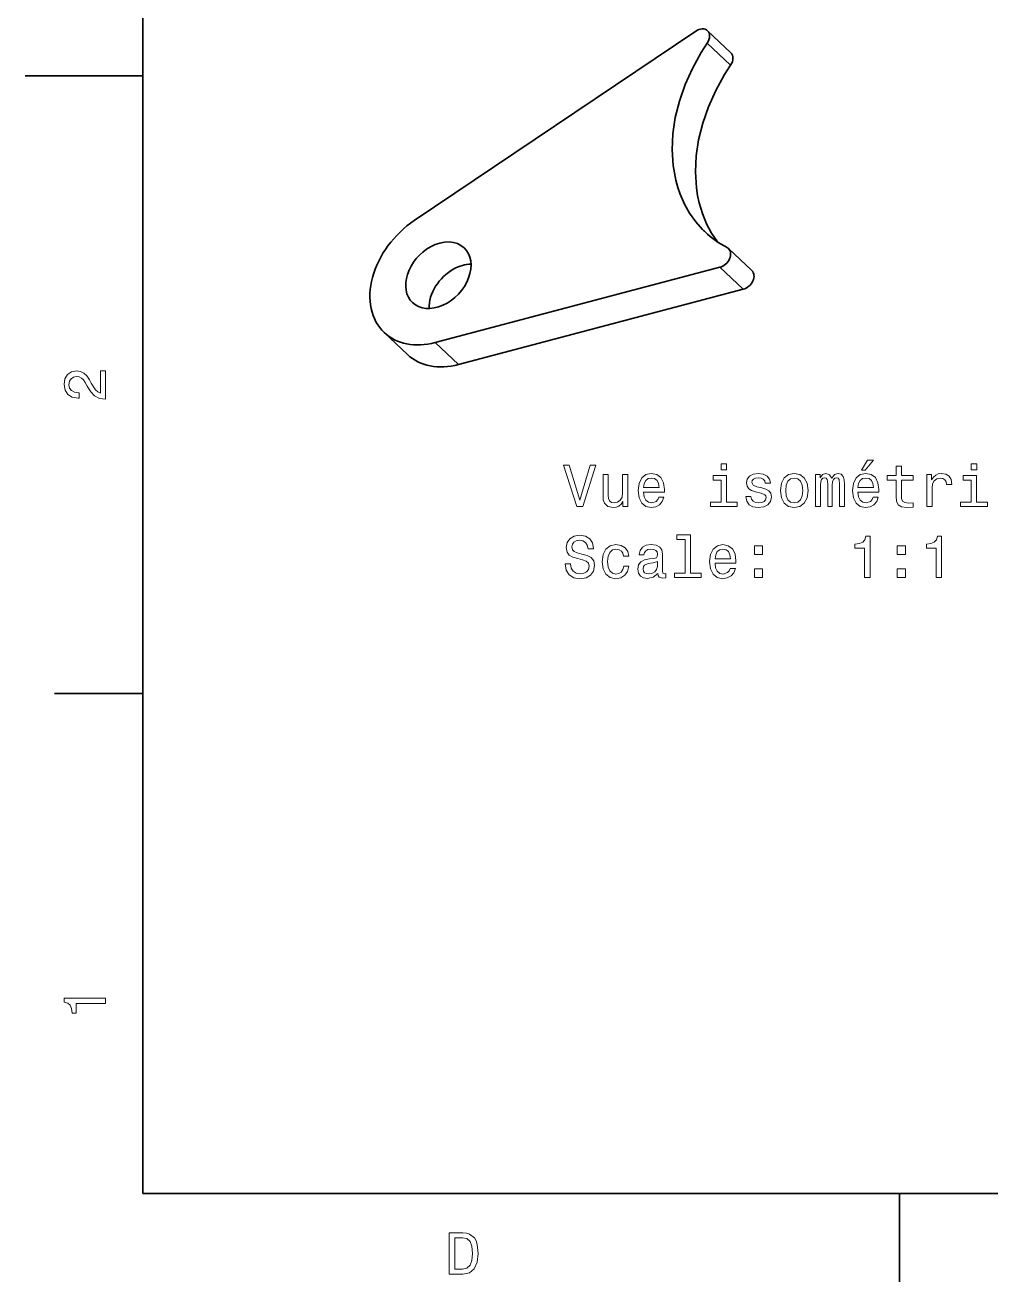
# Model space of a CAD drawing. Extents: x 0 to 297, y 0 to 210.
# Drawn here: x 0 to 82.1, y 2.5 to 109.3 of the extents above; entities that cross this region are included whole.
import ezdxf

# ---------------------------------------------------------------- set-up
doc = ezdxf.new("R2010")
doc.units = 0

msp = doc.modelspace()

# ---------------------------------------------------------------- linework, layer by layer
at = {"color": 7, "lineweight": 35}
for p, q in [((10, 200), (10, 10)), ((33.065098, 92.698257), (56.983551, 108.798737)), ((59.03717, 88.732773), (34.84473, 82.334656)), ((61.023277, 86.858276), (36.830833, 80.460152)), ((10, 10), (287, 10))]:
    msp.add_line(p, q, dxfattribs=at)
at = {"color": 7, "lineweight": 35, "ltscale": 0.068275}
for p, q in [((59.961334, 106.957764), (57.975227, 108.832268)), ((59.763214, 90.313126), (61.749317, 88.438629)), ((30.511599, 83.178078), (32.497704, 81.303581))]:
    msp.add_line(p, q, dxfattribs=at)
at = {"color": 7, "lineweight": 13, "ltscale": 0.068275}
for p, q in [((59.942776, 105.899094), (57.956673, 107.773598)), ((59.03717, 88.732773), (61.023277, 86.858276)), ((34.84473, 82.334656), (36.830833, 80.460152))]:
    msp.add_line(p, q, dxfattribs=at)
at = {"color": 7, "lineweight": 35, "ltscale": 0.25}
msp.add_line((10, 105), (0, 105), dxfattribs=at)
at = {"color": 7, "lineweight": 35, "ltscale": 0.1875}
for p, q in [((10, 52.5), (2.5, 52.5)), ((74.300003, 10), (74.300003, 2.5))]:
    msp.add_line(p, q, dxfattribs=at)
at = {"color": 7, "lineweight": 35}
for points in [[(57.564014, 91.930458), (56.978432, 92.589439), (56.462093, 93.311501), (56.018192, 94.0923), (55.649544, 94.927155), (55.446785, 95.511292), (55.279144, 96.115662), (55.051228, 97.378548), (54.968834, 98.702187), (55.032021, 100.057159), (55.239082, 101.442795), (55.588371, 102.843872), (56.07663, 104.244812), (56.698956, 105.629845), (57.448799, 106.98317), (57.956673, 107.773598)], [(58.839439, 90.875687), (58.332333, 91.62352), (57.900673, 92.430771), (57.547298, 93.292442), (57.274597, 94.203186), (57.138588, 94.834824), (57.039757, 95.484001), (56.954941, 96.827682), (57.018127, 98.182663), (57.225185, 99.568291), (57.574478, 100.969376), (58.062737, 102.370316), (58.685059, 103.755341), (59.434906, 105.108673), (59.942776, 105.899094)]]:
    msp.add_lwpolyline(points, dxfattribs=at)
at = {"color": 7, "lineweight": 13}
for points in [[(6.833213, 77.519447), (6.833213, 79.925072), (6.399496, 79.925072), (6.399496, 78.023773), (6.162464, 78.129684), (5.965778, 78.311241), (5.607709, 78.871033), (5.456412, 79.168587), (5.239553, 79.501442), (4.987392, 79.738472), (4.689842, 79.874641), (4.351945, 79.925072), (3.928314, 79.839333), (3.595461, 79.602303), (3.383646, 79.239189), (3.307997, 78.770172), (3.393732, 78.286018), (3.630764, 77.91787), (4.009006, 77.680832), (4.508286, 77.600143), (4.578891, 77.600143), (4.578891, 78.059074), (4.538545, 78.059074), (4.195605, 78.104462), (3.943444, 78.240631), (3.782061, 78.457489), (3.726585, 78.744957), (3.777017, 79.03746), (3.903098, 79.254318), (4.099784, 79.395531), (4.346902, 79.445961), (4.578891, 79.41066), (4.775577, 79.314842), (4.947046, 79.153458), (5.098343, 78.931557), (5.259727, 78.634003), (5.572406, 78.139771), (5.90526, 77.791786), (6.308718, 77.585014), (6.818084, 77.519447)], [(48.008366, 71.905663), (47.130844, 68.925117), (46.228104, 71.905663), (45.748997, 71.905663), (46.878681, 68.40062), (47.383003, 68.40062), (48.487473, 71.905663)], [(59.602745, 72.02166), (59.133724, 72.02166), (59.133724, 71.517334), (59.602745, 71.517334)], [(71.071045, 71.47699), (71.368591, 71.47699), (72.069603, 72.334335), (71.575363, 72.334335)], [(74.006203, 70.639816), (74.006203, 69.283188), (74.036461, 68.844421), (74.177673, 68.541832), (74.460091, 68.365318), (74.939201, 68.304802), (75.463699, 68.330017), (75.463699, 68.713303), (75.080414, 68.683037), (74.73243, 68.723389), (74.54583, 68.849464), (74.465134, 69.061279), (74.450005, 69.358833), (74.450005, 70.639816), (75.463699, 70.639816), (75.463699, 71.018051), (74.450005, 71.018051), (74.450005, 71.809845), (74.006203, 71.809845), (74.006203, 71.018051), (73.239632, 71.018051), (73.239632, 70.639816)], [(80.854904, 72.02166), (80.38588, 72.02166), (80.38588, 71.517334), (80.854904, 71.517334)], [(51.210815, 71.108833), (50.76701, 71.108833), (50.76701, 69.545433), (50.716576, 69.18232), (50.570324, 68.920074), (50.34338, 68.75869), (50.04583, 68.70826), (49.808796, 68.748604), (49.657501, 68.869637), (49.571766, 69.076408), (49.551594, 69.368919), (49.551594, 71.108833), (49.107788, 71.108833), (49.107788, 69.328575), (49.122917, 68.970505), (49.218739, 68.672951), (49.511246, 68.40062), (49.980267, 68.304802), (50.23243, 68.340103), (50.449287, 68.430878), (50.635887, 68.587219), (50.787182, 68.814163), (50.787182, 68.40062), (51.210815, 68.40062)], [(52.547268, 69.626122), (54.322487, 69.626122), (54.32753, 69.832893), (54.246838, 70.412865), (54.024933, 70.846588), (53.671909, 71.108833), (53.202888, 71.204651), (52.743954, 71.10379), (52.39093, 70.821365), (52.163982, 70.362434), (52.083294, 69.757248), (52.158939, 69.136932), (52.385887, 68.683037), (52.733868, 68.40062), (53.187759, 68.304802), (53.581131, 68.370361), (53.903896, 68.541832), (54.14093, 68.814163), (54.277096, 69.177277), (53.838337, 69.177277), (53.747559, 68.975548), (53.616432, 68.824249), (53.243233, 68.703217), (52.955772, 68.75869), (52.738911, 68.935204), (52.597702, 69.222664), (52.547268, 69.610992)], [(52.547268, 69.999321), (52.602745, 70.347305), (52.738911, 70.604507), (52.945686, 70.760849), (53.218018, 70.816322), (53.48531, 70.760849), (53.692081, 70.604507), (53.818161, 70.347305), (53.863552, 69.999321)], [(59.587616, 68.773819), (59.587616, 71.018051), (58.447845, 71.018051), (58.447845, 70.639816), (59.14381, 70.639816), (59.14381, 68.773819), (58.236031, 68.773819), (58.236031, 68.40062), (60.505482, 68.40062), (60.505482, 68.773819)], [(62.59338, 69.979149), (62.164703, 70.080017), (61.846981, 70.196007), (61.741074, 70.433037), (61.771332, 70.599464), (61.877243, 70.720505), (62.04871, 70.79615), (62.29583, 70.826408), (62.53286, 70.79615), (62.71946, 70.705376), (62.8405, 70.569206), (62.89093, 70.38765), (63.324646, 70.38765), (63.324646, 70.397736), (63.249001, 70.725548), (63.042229, 70.98275), (62.71946, 71.144135), (62.29583, 71.204651), (61.867157, 71.144135), (61.554474, 70.977707), (61.357788, 70.730591), (61.297272, 70.417908), (61.342659, 70.115318), (61.483868, 69.903503), (61.715858, 69.752205), (62.053753, 69.646294), (62.547989, 69.525261), (62.850586, 69.399178), (62.931274, 69.298317), (62.961533, 69.147018), (62.916145, 68.960419), (62.795109, 68.819206), (62.598423, 68.728432), (62.336174, 68.698174), (62.0588, 68.728432), (61.857067, 68.834335), (61.720901, 69.005806), (61.665424, 69.242836), (61.236752, 69.242836), (61.307358, 68.839378), (61.51413, 68.546875), (61.841938, 68.370361), (62.29583, 68.304802), (62.76989, 68.370361), (63.117874, 68.546875), (63.329689, 68.829292), (63.405338, 69.197449), (63.349861, 69.515175), (63.193523, 69.732033), (62.936317, 69.873245)], [(64.171906, 69.752205), (64.252602, 69.136932), (64.484589, 68.683037), (64.852745, 68.40062), (65.346985, 68.304802), (65.836174, 68.40062), (66.20433, 68.677994), (66.436317, 69.131889), (66.522049, 69.752205), (66.436317, 70.367477), (66.20433, 70.826408), (65.836174, 71.10379), (65.346985, 71.204651), (64.852745, 71.10379), (64.484589, 70.821365), (64.252602, 70.367477)], [(64.625801, 69.757248), (64.671188, 70.211136), (64.812401, 70.538948), (65.039345, 70.740677), (65.346985, 70.811279), (65.649574, 70.740677), (65.876518, 70.543991), (66.017731, 70.211136), (66.068161, 69.757248), (66.017731, 69.298317), (65.876518, 68.965462), (65.649574, 68.763733), (65.346985, 68.698174), (65.039345, 68.763733), (64.812401, 68.965462), (64.671188, 69.298317)], [(67.162544, 68.40062), (67.571045, 68.40062), (67.571045, 70.211136), (67.59626, 70.483475), (67.671913, 70.680161), (67.787903, 70.79615), (67.939201, 70.841545), (68.060242, 70.801193), (68.14093, 70.700333), (68.181274, 70.528862), (68.196404, 70.301918), (68.196404, 68.40062), (68.579689, 68.40062), (68.579689, 70.211136), (68.604904, 70.478432), (68.680557, 70.675117), (68.80159, 70.79615), (68.952888, 70.841545), (69.073929, 70.801193), (69.154617, 70.700333), (69.205048, 70.301918), (69.205048, 68.40062), (69.613556, 68.40062), (69.613556, 70.27166), (69.588333, 70.659988), (69.507645, 70.957535), (69.34626, 71.139091), (69.084015, 71.204651), (68.776375, 71.10379), (68.539345, 70.811279), (68.352745, 71.098747), (68.04007, 71.204651), (67.752602, 71.10379), (67.555916, 70.821365), (67.555916, 71.108833), (67.162544, 71.108833)], [(70.763412, 69.626122), (72.53862, 69.626122), (72.543671, 69.832893), (72.462975, 70.412865), (72.241074, 70.846588), (71.888046, 71.108833), (71.419029, 71.204651), (70.960098, 71.10379), (70.607071, 70.821365), (70.380127, 70.362434), (70.299431, 69.757248), (70.375076, 69.136932), (70.60202, 68.683037), (70.950012, 68.40062), (71.4039, 68.304802), (71.797272, 68.370361), (72.120041, 68.541832), (72.357071, 68.814163), (72.493233, 69.177277), (72.054474, 69.177277), (71.963699, 68.975548), (71.832573, 68.824249), (71.459373, 68.703217), (71.171906, 68.75869), (70.955048, 68.935204), (70.813843, 69.222664), (70.763412, 69.610992)], [(70.763412, 69.999321), (70.818886, 70.347305), (70.955048, 70.604507), (71.161819, 70.760849), (71.434158, 70.816322), (71.701447, 70.760849), (71.908218, 70.604507), (72.034302, 70.347305), (72.079689, 69.999321)], [(76.613548, 68.40062), (77.057358, 68.40062), (77.057358, 69.948891), (77.102745, 70.32209), (77.238907, 70.589378), (77.460815, 70.750763), (77.758362, 70.806236), (77.98027, 70.770935), (78.14669, 70.670074), (78.247559, 70.498604), (78.28286, 70.266617), (78.731705, 70.266617), (78.671188, 70.675117), (78.504761, 70.967621), (78.227386, 71.144135), (77.849136, 71.204651), (77.591934, 71.164307), (77.370033, 71.063446), (77.173347, 70.891975), (77.017006, 70.659988), (77.017006, 71.108833), (76.613548, 71.108833)], [(80.839775, 68.773819), (80.839775, 71.018051), (79.700005, 71.018051), (79.700005, 70.639816), (80.395966, 70.639816), (80.395966, 68.773819), (79.48819, 68.773819), (79.48819, 68.40062), (81.757645, 68.40062), (81.757645, 68.773819)], [(46.334011, 63.50869), (45.87508, 63.50869), (45.975945, 62.974106), (46.228104, 62.580734), (46.616432, 62.343704), (47.14093, 62.257969), (47.660381, 62.338661), (48.04871, 62.560562), (48.29583, 62.908546), (48.386608, 63.367477), (48.310959, 63.781025), (48.099144, 64.048317), (47.756203, 64.224831), (47.297268, 64.355949), (46.903896, 64.451775), (46.646694, 64.562721), (46.500439, 64.724106), (46.455051, 64.976273), (46.500439, 65.203217), (46.631561, 65.374687), (46.833294, 65.490677), (47.110668, 65.531021), (47.393089, 65.480591), (47.614994, 65.344421), (47.761246, 65.117477), (47.831852, 64.809845), (48.290787, 64.809845), (48.290787, 64.819931), (48.210094, 65.293991), (47.973061, 65.647018), (47.599861, 65.868919), (47.095539, 65.944565), (46.641651, 65.868919), (46.288624, 65.657104), (46.06168, 65.329292), (45.980988, 64.905663), (46.046547, 64.52742), (46.23819, 64.270218), (46.540787, 64.098747), (46.95433, 63.967625), (47.362831, 63.851627), (47.670467, 63.740677), (47.857067, 63.579296), (47.92263, 63.317047), (47.86211, 63.049755), (47.705772, 62.848026), (47.468739, 62.721947), (47.161102, 62.681599), (46.818161, 62.737076), (46.555916, 62.89846), (46.389488, 63.160706)], [(50.847702, 64.164307), (51.286461, 64.164307), (51.195686, 64.567764), (50.978825, 64.88549), (50.64093, 65.082176), (50.202168, 65.157822), (49.718018, 65.056961), (49.349861, 64.774536), (49.117874, 64.315605), (49.037182, 63.700333), (49.112831, 63.090103), (49.339775, 62.636211), (49.697845, 62.35379), (50.187038, 62.257969), (50.620758, 62.333618), (50.958652, 62.545433), (51.190639, 62.878284), (51.291504, 63.32209), (50.867874, 63.32209), (50.792225, 63.039669), (50.651016, 62.827854), (50.449287, 62.696732), (50.202168, 62.656384), (49.894531, 62.721947), (49.67263, 62.923676), (49.536461, 63.251484), (49.491074, 63.715462), (49.536461, 64.16935), (49.677673, 64.497162), (49.904617, 64.698891), (50.202168, 64.769493), (50.464417, 64.724106), (50.661102, 64.608116), (50.792225, 64.416473)], [(53.767731, 62.706818), (53.767731, 62.691685), (53.792946, 62.520218), (53.868595, 62.399178), (54.186317, 62.303356), (54.433437, 62.343704), (54.433437, 62.686642), (54.32753, 62.671513), (54.186317, 62.737076), (54.161102, 62.938805), (54.161102, 64.34082), (54.100582, 64.698891), (53.924072, 64.95105), (53.616432, 65.102348), (53.182716, 65.157822), (52.759087, 65.097305), (52.446404, 64.925835), (52.249718, 64.658546), (52.184158, 64.305519), (52.184158, 64.275261), (52.582573, 64.275261), (52.617874, 64.487076), (52.728825, 64.638374), (52.910381, 64.729149), (53.167587, 64.76445), (53.414703, 64.739235), (53.591217, 64.663589), (53.697124, 64.532463), (53.73243, 64.350906), (53.712254, 64.139091), (53.631561, 64.033188), (53.429832, 63.982754), (53.05159, 63.942406), (52.617874, 63.851627), (52.310238, 63.690247), (52.128681, 63.438084), (52.073204, 63.064884), (52.123638, 62.732033), (52.27998, 62.484913), (52.532139, 62.328575), (52.880123, 62.273098), (53.349144, 62.379005)], [(56.07753, 65.601631), (56.07753, 62.72699), (55.164703, 62.72699), (55.164703, 62.35379), (57.429115, 62.35379), (57.429115, 62.72699), (56.521332, 62.72699), (56.521332, 65.974831), (55.381561, 65.974831), (55.381561, 65.601631)], [(58.619316, 63.579296), (60.394531, 63.579296), (60.399574, 63.786068), (60.318882, 64.366035), (60.096981, 64.799759), (59.743958, 65.062004), (59.274933, 65.157822), (58.816002, 65.056961), (58.462975, 64.774536), (58.236031, 64.315605), (58.155338, 63.710419), (58.230988, 63.090103), (58.457932, 62.636211), (58.805916, 62.35379), (59.259804, 62.257969), (59.653175, 62.323532), (59.975945, 62.494999), (60.212975, 62.767334), (60.349144, 63.130447), (59.910381, 63.130447), (59.819603, 62.928719), (59.68848, 62.77742), (59.315281, 62.656384), (59.027817, 62.711861), (58.810959, 62.888374), (58.669746, 63.175835), (58.619316, 63.564163)], [(71.328247, 62.35379), (71.787186, 62.35379), (71.787186, 65.879005), (71.444244, 65.879005), (71.35347, 65.571373), (71.171906, 65.364594), (70.894531, 65.243561), (70.511246, 65.203217), (70.511246, 64.845146), (71.328247, 64.845146)], [(77.400291, 62.35379), (77.859222, 62.35379), (77.859222, 65.879005), (77.516289, 65.879005), (77.425507, 65.571373), (77.243958, 65.364594), (76.966576, 65.243561), (76.58329, 65.203217), (76.58329, 64.845146), (77.400291, 64.845146)], [(58.619316, 63.952492), (58.674789, 64.300476), (58.810959, 64.557678), (59.017731, 64.71402), (59.290066, 64.769493), (59.557358, 64.71402), (59.76413, 64.557678), (59.890209, 64.300476), (59.9356, 63.952492)], [(61.962975, 64.310562), (62.658943, 64.310562), (62.658943, 65.062004), (61.962975, 65.062004)], [(74.107071, 64.310562), (74.803032, 64.310562), (74.803032, 65.062004), (74.107071, 65.062004)], [(53.7173, 63.301918), (53.65678, 63.039669), (53.495396, 62.83794), (53.253323, 62.706818), (52.955772, 62.661427), (52.76413, 62.686642), (52.62796, 62.767334), (52.542225, 62.908546), (52.51701, 63.105232), (52.537182, 63.281746), (52.617874, 63.407825), (52.940639, 63.549034), (53.349144, 63.609554), (53.7173, 63.730591)], [(61.962975, 62.35379), (62.658943, 62.35379), (62.658943, 63.105232), (61.962975, 63.105232)], [(74.107071, 62.35379), (74.803032, 62.35379), (74.803032, 63.105232), (74.107071, 63.105232)], [(6.833213, 26.159222), (6.833213, 26.618156), (3.307997, 26.618156), (3.307997, 26.275217), (3.615634, 26.184439), (3.822406, 26.002882), (3.943444, 25.725506), (3.98379, 25.34222), (4.341859, 25.34222), (4.341859, 26.159222)], [(37.194958, 6.666787), (36.029972, 6.666787), (36.029972, 3.166787), (37.194958, 3.166787), (37.744667, 3.277738), (38.153168, 3.615634), (38.405331, 4.165346), (38.496109, 4.916787), (38.415417, 5.683357), (38.314552, 5.985951), (38.173344, 6.228026), (37.764839, 6.555836), (37.497551, 6.636527)], [(37.159653, 6.248199), (37.542938, 6.17255), (37.805187, 5.940562), (37.961525, 5.527017), (38.011959, 4.916787), (37.956482, 4.326729), (37.800144, 3.913184), (37.532852, 3.666066), (37.159653, 3.585375), (36.498989, 3.585375), (36.498989, 6.248199)]]:
    msp.add_lwpolyline(points, close=True, dxfattribs=at)
at = {"color": 7, "lineweight": 35}
for centre, radius, start, end in [((63.431763, 97.732216), 8.251713, 224.675975, 226.655993), ((63.508453, 97.826157), 8.372839, 226.715579, 242.497114)]:
    msp.add_arc(centre, radius, start, end, dxfattribs=at)
for centre, major_axis, start_param, end_param in [((57.288826, 108.105042), (-0.686378, -0.727242), 3.141550416, 4.4129871489), ((57.288826, 108.105042), (-0.686378, -0.727242), 1.7898938073, 3.141550416), ((59.274933, 106.230545), (-0.686378, -0.727242), 1.7898938073, 3.141550416), ((35.110451, 88.050507), (-4.59874, -4.872536), 4.4129871489, 6.283153407), ((35.110451, 88.050507), (-2.196413, -2.327179), 3.1415850649, 4.2977113791), ((35.110451, 88.050507), (-2.196413, -2.327179), 4.2977113791, 6.2831777185), ((35.110451, 88.050507), (-2.196413, -2.327179), 6.2831777185, 9.4247703721), ((59.076828, 89.585884), (-0.686378, -0.727242), 0.8663100305, 3.1415874323), ((59.076828, 89.585884), (-0.686378, -0.727242), 3.1415874323, 3.3448243006), ((37.096558, 86.17601), (-2.196413, -2.327179), 3.7652765012, 4.2977113791), ((37.096558, 86.17601), (-2.196413, -2.327179), 4.2977113791, 5.6594869409), ((61.062935, 87.711388), (-0.686378, -0.727242), 0.8663100305, 3.1415874323), ((35.110451, 88.050507), (-4.59874, -4.872536), 6.283153407, 7.1494953377), ((37.096558, 86.17601), (-4.59874, -4.872536), 6.283153407, 7.1494953377)]:
    msp.add_ellipse(centre, major_axis=major_axis, ratio=0.730652, start_param=start_param, end_param=end_param, dxfattribs=at)

doc.saveas('drawing.dxf')
